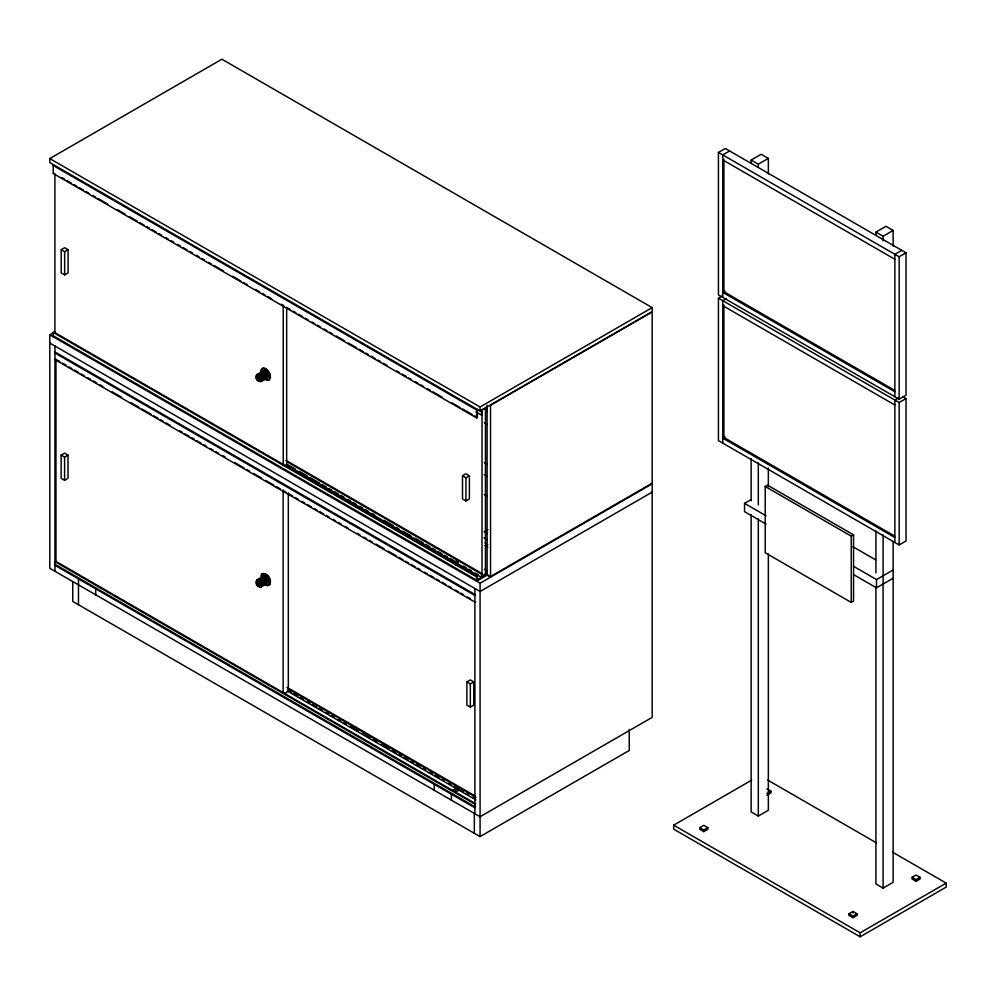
<?xml version="1.0" encoding="UTF-8"?>
<svg xmlns="http://www.w3.org/2000/svg" width="996" height="996" viewBox="0 0 996 996"><rect width="100%" height="100%" fill="white"/><g stroke="black" fill="none" stroke-linecap="round" stroke-linejoin="round"><path stroke-width="1.49" d="M258.823 380.92C267.053 383.734 256.794 367.935 256.433 377.111M261.002 373.064L261.002 370.313L262.197 368.62L264.251 368.01L266.617 369.006L270.252 374.334L270.439 377.845L268.683 379.862L269.655 379.239M260.616 379.999C260.877 373.052 252.212 376.077 258.039 380.796C263.591 383.41 260.728 371.832 256.98 375.878M261.462 371.981L261.462 370.599L260.89 370.923M266.53 377.945C271.634 376.986 264.625 366.852 262.595 372.168M269.082 379.576C272.742 375.604 265.322 364.76 261.575 369.989L261.002 370.313M260.927 578.464L261.126 575.165L262.695 573.696M260.616 585.362C260.877 578.415 252.212 581.44 258.039 586.158C263.591 588.773 260.728 577.194 256.98 581.241M261.512 578.128L262.297 573.982M256.433 582.461C256.794 573.298 267.053 589.097 258.823 586.27M262.122 574.02C267.414 571.418 273.278 581.303 269.007 584.976C271.771 580.817 267.563 573.509 262.571 573.833M259.495 380.646L260.828 380.659L261.475 379.513M260.591 586.121L261.475 584.864M262.595 577.194C266.965 572.775 267.339 576.373 256.346 581.228M260.566 379.85L260.417 377.148M260.417 585.312L260.417 582.511M263.031 576.223L265.534 575.464M257.703 375.99L258.972 375.753L260.242 376.874M269.916 584.266L267.127 585.561L264.177 584.079M268.036 377.422L260.628 381.543M257.839 581.203L259.197 581.216M652.181 311.599L480.072 410.975L49.8 162.56L49.8 158.576L221.909 59.212L652.181 307.627L652.181 717.357L480.072 816.72L49.8 568.305L49.8 334.793L55.178 331.68M53.236 164.539L53.236 173.478L53.958 173.067M61.204 249.71L64.64 247.718L68.089 249.71L68.089 272.892L64.64 274.884L61.204 272.892L61.204 249.71L64.64 251.689L68.089 249.71M53.236 336.773L53.236 332.477L53.958 332.054L477.345 576.497L477.345 579.809M55.676 359.22L54.967 359.631L474.905 602.082L475.627 601.671M61.13 455.11L64.578 453.118L68.014 455.11L68.014 478.292L64.578 480.284L61.13 478.292L61.13 455.11L64.578 457.089L68.014 455.11M261.799 368.918L263.218 368.097M256.719 374.757L265.222 369.84M256.545 375.056L265.559 369.852M256.433 375.392L265.92 369.914M256.346 375.878L266.281 370.039M256.221 376.102L257.08 375.604M257.466 375.392L258.325 374.894M259.197 374.533L266.654 370.226M257.74 375.442L258.599 374.944M258.039 375.542L258.898 375.044M259.57 374.782L267.028 370.475M258.338 375.691L259.197 375.193M259.944 375.081L267.401 370.773M258.636 375.89L259.495 375.392M258.935 376.127L259.794 375.629M260.292 375.417L267.75 371.11M259.221 376.401L260.081 375.903M260.628 375.803L267.451 371.869L266.754 371.147M256.346 378.517L257.217 378.019L256.52 378.903M259.483 376.712L260.342 376.214M259.732 377.048L260.591 376.55M260.94 376.227L267.165 372.641M256.719 379.277L257.578 378.779M259.956 377.409L260.828 376.911M261.226 376.675L267.438 373.089M256.943 379.638L257.802 379.14M260.155 377.783L261.014 377.285M261.475 377.148L268.932 372.84M260.329 378.169L261.189 377.671M261.687 377.621L268.285 373.214M257.466 380.285L258.325 379.787M260.454 378.555L261.313 378.057M257.74 380.559L258.599 380.061M260.554 378.941L261.413 378.443M261.848 378.107L268.659 374.172M260.616 379.314L261.475 378.816M261.973 378.592L268.185 375.006M260.628 379.675L261.5 379.177M262.048 379.053L268.26 375.467M258.935 381.244L259.794 380.746M260.554 380.31L261.413 379.812M262.073 379.501L268.285 375.915M259.221 381.294L261.313 380.086M259.732 381.256L261.014 380.509M262.048 379.924L268.26 376.339M259.944 381.48L268.185 376.712M260.292 381.543L268.659 376.712M260.94 381.48L268.932 376.874M265.434 379.551L266.617 379.513L264.251 378.679M266.032 379.85L267.762 379.825M267.737 380.161L268.808 379.737L267.189 380.161M718.44 152.45L725.325 148.479L906.036 252.81L906.036 395.238L899.151 399.209L718.44 294.878L718.44 152.45L899.151 256.781L906.036 252.81M729.632 150.956L722.747 154.928L722.747 297.356M751.146 163.182L751.146 160.07L761.181 154.268L768.352 158.414L768.352 173.964M751.146 160.07L758.317 164.203L768.352 158.414M284.37 465.991L286.661 464.671L286.661 307.689M49.8 158.576L480.072 406.99L652.181 307.627M490.542 405.26L652.181 311.935M53.236 173.478L476.636 417.922L477.345 417.511L477.345 409.555L476.636 409.979L53.236 165.535M476.125 412.008L481.504 415.108L482.226 414.697L482.226 409.393M487.094 411.883L486.384 412.294L486.384 406.99M725.038 291.069L722.747 292.388L894.856 391.752M902.812 396.682L906.036 398.549L906.036 540.977L899.151 544.949L718.44 440.618L718.44 298.19L721.888 296.198M726.184 298.688L722.747 300.668L722.747 443.096M261.724 574.319L263.143 573.497M256.719 580.12L265.509 575.041M256.545 580.407L265.845 575.041M256.433 580.755L265.197 575.688M257.466 580.755L258.325 580.257M257.74 580.805L258.599 580.307M259.197 579.896L265.658 576.174M258.039 580.905L258.898 580.407M259.57 580.145L266.318 576.248M258.338 581.054L259.197 580.556M258.636 581.253L259.495 580.755M259.944 580.431L266.679 576.547M258.935 581.49L259.794 580.992M260.292 580.78L266.754 577.058M259.221 581.764L260.081 581.266M260.628 581.166L267.376 577.269M259.483 582.075L260.342 581.577M259.732 582.411L260.591 581.913M260.94 581.589L267.687 577.692M256.719 584.64L257.578 584.142M259.956 582.772L260.828 582.274M261.226 582.038L267.974 578.141L268.422 579.099L261.687 582.984M256.943 585.001L257.802 584.503M260.155 583.146L261.014 582.648M261.475 582.511L268.21 578.614M260.329 583.532L261.189 583.034M257.466 585.648L258.325 585.15M260.454 583.917L261.313 583.419M257.74 585.922L258.599 585.424M260.554 584.303L261.413 583.805M261.848 583.469L268.596 579.572M260.616 584.677L261.475 584.179M261.973 583.955L268.422 580.22M260.628 585.025L261.5 584.528M262.048 584.415L268.497 580.693M258.636 586.507L259.495 586.009M258.935 586.607L259.794 586.109M260.554 585.673L261.413 585.175M262.073 584.864L268.522 581.141M259.221 586.656L261.313 585.449M259.57 586.706L268.497 581.552M259.944 586.831L268.422 581.938M260.292 586.905L268.596 582.112M260.628 586.905L268.422 582.411L260.94 586.843M875.92 235.218L875.92 232.105L885.967 226.316L893.138 230.45L893.138 246.012M265.372 584.951L266.542 584.913L265.969 585.25M266.555 585.449L269.181 584.938L268.609 585.262M267.663 585.561L268.733 585.138M462.505 475.764L465.941 473.772L469.39 475.764L469.39 498.946L465.941 500.938L462.505 498.946L462.505 475.764L465.941 477.756L469.39 475.764M875.92 232.105L883.091 236.251L893.138 230.45M901.741 250.32L894.856 254.304L894.856 396.719M487.965 529.635L484.093 531.864L487.318 533.731M458.197 561.059L454.761 563.039L453.616 562.379L457.052 560.387L458.197 561.059L458.197 563.711L455.907 565.031M53.236 332.477L476.636 576.908L477.345 576.497M286.611 461.571L481.504 574.094L482.226 573.684L482.226 576.995M487.094 574.182L476.636 580.22L53.236 335.789M725.038 436.808L722.747 438.128L894.856 537.491M490.542 404.924L490.542 577.157L487.094 575.178L476.636 581.216L476.636 576.908M284.445 693.502L288.317 691.274L288.317 492.821M652.181 483.172L490.542 576.497L487.094 574.505M49.8 334.793L480.072 583.208L652.181 483.844M652.181 492.124L480.072 591.487L49.8 343.072M475.627 595.048L474.905 595.459L54.967 353.007M898.292 398.051L894.856 400.043L894.856 542.459M718.44 298.19L899.151 402.521L906.036 398.549M765.202 486.484L767.493 485.164L853.547 534.852L853.547 601.086L851.256 602.418L765.202 552.73L765.202 486.484L851.256 536.172L853.547 534.852M766.086 524.095L744.547 511.658L744.547 503.378L750.947 499.681M466.875 681.911L470.324 679.919L473.76 681.911L473.76 705.093L470.324 707.085L466.875 705.093L466.875 681.911L470.324 683.903L473.76 681.911M459.281 787.985L454.114 790.961L452.968 790.301L458.123 787.326L459.281 787.985L459.281 789.977L455.409 792.206M475.627 806.374L474.905 806.785L54.967 564.334M853.609 566.351L876.492 579.56L893.138 569.961M853.609 574.63L876.492 587.839L893.138 578.24M72.745 581.851L72.745 601.422L480.072 836.59L629.235 750.474L629.235 729.396M892.541 852.153L946.2 883.128L946.2 887.1L860.146 936.788L673.694 829.145L673.694 825.161L751.681 780.142M699.802 827.651L703.811 825.335L707.832 827.651L707.832 829.307L703.811 831.623L699.802 829.307L699.802 827.651L703.811 829.967L707.832 827.651M766.92 793.538L770.941 791.21L770.941 792.878L766.92 795.194M751.146 514.77L751.146 811.914L758.317 816.06L768.352 810.258L768.352 553.564M875.92 586.818L875.92 883.962L883.091 888.096L893.138 882.307L893.138 541.6M848.953 913.768L852.974 911.452L856.996 913.768L856.996 915.424L852.974 917.739L848.953 915.424L848.953 913.768L852.974 916.083L856.996 913.768M912.062 877.339L916.083 875.011L920.092 877.339L920.092 878.995L916.083 881.311L912.062 878.995L912.062 877.339L916.083 879.655L920.092 877.339M673.694 825.161L860.146 932.816L946.2 883.128M263.977 370.4L266.38 370.848M260.417 379.962L259.421 379.949M268.235 380.061L269.256 379.538M263.616 576.012C267.314 575.128 270.651 583.88 265.745 583.146M265.596 370.064L266.418 370.537M722.747 159.895L894.856 259.271M894.657 390.32L723.893 291.728L723.893 159.236M722.747 305.635L894.856 405.011M894.657 536.06L723.893 437.468L723.893 304.975M852.738 546.63L875.633 559.852M744.547 503.378L766.086 515.816M62.026 177.724L64.715 179.28M67.404 180.824L71.438 183.152M74.115 184.708L76.804 186.264M79.493 187.808L83.527 190.136M86.216 191.693L88.905 193.249M92.939 195.577L95.628 197.121M98.318 198.677L107.717 204.105M117.13 209.546L125.197 214.202M129.231 216.53L137.299 221.187M139.975 222.731L144.009 225.059M146.698 226.615L149.388 228.171M152.077 229.715L156.111 232.043M158.8 233.599L161.489 235.156M165.523 237.484L168.212 239.028M170.901 240.584L173.578 242.14M177.612 244.468L180.301 246.012M182.99 247.568L187.024 249.896M189.713 251.44L192.402 252.996M196.436 255.325L199.125 256.881M201.815 258.425L204.491 259.981M208.525 262.309L211.214 263.865M213.903 265.409L223.316 270.85M232.728 276.278L240.783 280.934M243.472 282.491L247.506 284.819M255.574 289.475L259.607 291.803M262.297 293.347L264.986 294.903M267.675 296.459L271.696 298.788M281.109 304.216L283.798 305.772M286.487 307.316L290.521 309.644M293.21 311.2L295.899 312.744M298.588 314.3L302.61 316.628M305.299 318.185L307.988 319.728M312.022 322.057L314.711 323.613M317.4 325.169L320.09 326.713M324.123 329.041L326.812 330.597M329.502 332.154L332.191 333.697M336.212 336.026L344.28 340.682M348.314 343.01L356.381 347.666M359.07 349.223L363.104 351.551M365.793 353.107L368.47 354.651M371.159 356.207L375.193 358.535M377.882 360.091L380.572 361.635M383.261 363.191L387.295 365.52M396.707 370.948L399.396 372.504M402.073 374.06L406.107 376.388M408.796 377.932L411.485 379.488M415.519 381.817L418.208 383.36M420.897 384.917L423.586 386.473M427.62 388.801L430.309 390.345M432.986 391.901L442.398 397.329M451.81 402.77L459.878 407.426M462.567 408.97L471.967 414.411M474.656 415.955L477.345 417.511M484.205 474.631L486.882 476.175M484.205 494.514L486.882 496.045M484.093 537.828L487.318 539.695M485.102 543.044L487.791 544.6M485.102 545.696L487.791 547.252M484.417 569.314L487.094 570.87L486.384 571.281L486.384 574.592M285.989 460.389L482.226 573.684M287.334 464.472L295.401 469.128M299.423 471.457L307.49 476.113M310.179 477.669L319.591 483.097M322.281 484.654L326.315 486.982M328.991 488.526L331.68 490.082M334.37 491.638L338.403 493.966M341.093 495.51L343.782 497.066M347.816 499.394L350.505 500.951M353.194 502.494L355.883 504.051M359.917 506.379L362.594 507.935M365.283 509.479L367.972 511.035M372.006 513.363L374.695 514.92M384.107 520.348L393.52 525.776M396.196 527.332L398.886 528.888M402.919 531.217L410.987 535.873M415.021 538.201L423.088 542.857M425.778 544.401L429.799 546.729M432.488 548.286L435.177 549.829M437.867 551.386L441.9 553.714M444.59 555.27L447.279 556.814M449.968 558.37L454.002 560.698M463.401 566.126L466.091 567.683M468.78 569.239L471.469 570.783M475.503 573.111L478.192 574.667M457.052 563.039L458.197 563.711M286.611 464.883L454.624 561.893M457.313 563.437L481.504 577.406L481.504 574.094M54.967 352.011L474.905 594.463M57.021 359.992L59.723 361.548M62.412 363.104L66.446 365.432M69.135 366.989L71.837 368.545M74.526 370.101L78.56 372.429M81.249 373.986L83.95 375.542M87.984 377.87L90.673 379.426M93.363 380.982L96.064 382.526M100.098 384.867L102.787 386.411M112.212 391.851L121.637 397.292M131.061 402.733L139.129 407.401M141.818 408.958L151.243 414.386M153.932 415.942L157.978 418.283M160.667 419.826L163.356 421.383M166.046 422.939L170.092 425.267M179.517 430.708L182.206 432.264M184.895 433.82L188.929 436.148M191.63 437.705L194.32 439.261M197.009 440.817L201.043 443.145M203.744 444.702L206.433 446.258M210.467 448.586L213.156 450.142M215.858 451.698L218.547 453.242M222.581 455.583L225.27 457.127M234.695 462.567L244.12 468.008M246.809 469.564L249.498 471.12M253.544 473.449L261.612 478.117M265.658 480.446L273.726 485.102M276.415 486.658L280.461 488.999M283.15 490.542L285.84 492.099M288.529 493.655L292.575 495.983M295.264 497.539L297.953 499.096M302 501.424L304.689 502.98M307.378 504.536L311.412 506.864M314.114 508.421L316.803 509.977M319.492 511.533L323.526 513.861M326.227 515.418L328.917 516.974M332.95 519.302L335.64 520.858M338.341 522.402L341.03 523.958M345.064 526.299L347.753 527.843M357.178 533.283L359.867 534.84M363.914 537.168L366.603 538.724M369.292 540.28L371.981 541.836M376.027 544.165L384.095 548.833M388.141 551.162L396.209 555.818M398.91 557.374L402.944 559.715M405.633 561.258L408.323 562.815M411.024 564.371L415.058 566.699M417.747 568.255L420.437 569.812M424.483 572.14L427.172 573.696M429.861 575.252L433.895 577.58M436.597 579.137L439.286 580.693M441.975 582.249L446.009 584.577M448.71 586.134L451.4 587.69M455.433 590.018L458.123 591.574M460.824 593.118L463.514 594.674M467.547 597.015L470.237 598.559M767.792 780.129L876.443 842.865M766.92 788.894L770.941 791.21M286.91 687.315L475.353 796.103M287.545 688.51L475.976 797.298M288.255 690.738L290.957 692.295M293.646 693.851L297.68 696.179M300.369 697.735L303.07 699.292M307.104 701.62L309.793 703.176M312.483 704.732L316.529 707.06M319.218 708.617L321.907 710.173M325.941 712.501L328.643 714.057M331.332 715.614L334.021 717.157M338.055 719.498L340.757 721.042M343.446 722.598L346.135 724.154M350.169 726.482L358.249 731.151M362.283 733.479L370.363 738.148M373.052 739.692L377.098 742.032M381.132 744.361L389.212 749.017M391.901 750.573L395.935 752.914M398.624 754.458L401.326 756.014M404.015 757.57L408.049 759.898M410.738 761.454L413.44 763.011M416.129 764.567L420.163 766.895M422.852 768.451L425.553 770.008M429.587 772.336L432.276 773.892M434.966 775.448L439.012 777.776M441.701 779.333L444.39 780.889M448.437 783.217L451.126 784.773M453.815 786.33L456.504 787.873M460.55 790.214L463.24 791.758M465.929 793.314L468.618 794.87M472.664 797.198L475.353 798.755M458.123 789.305L459.281 789.977M287.545 691.149L475.976 799.95M54.967 565.317L474.905 807.781M484.33 422.827L486.944 424.421M484.33 462.58L486.944 464.173M259.421 581.365L260.242 582.237M266.828 370.873L267.588 371.67M258.462 380.621L257.765 379.887M258.462 585.984L257.765 585.25M257.454 379.464L256.719 378.069M916.083 879.655L916.083 881.311M899.151 256.781L899.151 399.209M899.151 402.521L899.151 544.949M883.091 236.251L883.091 240.92M883.091 534.952L883.091 888.096M876.492 579.56L876.492 587.839M875.92 530.806L875.92 572.812M860.146 932.816L860.146 936.788M852.974 911.452L852.974 913.108M852.974 916.083L852.974 917.739M851.256 536.172L851.256 602.418M768.352 467.995L768.352 486.671M758.317 164.203L758.317 167.316M758.317 462.903L758.317 504.91M758.317 518.916L758.317 816.06M751.146 458.77L751.146 500.776M703.811 829.967L703.811 831.623M487.094 405.26L487.094 575.178M481.504 409.804L481.504 415.108M480.072 406.99L480.072 410.975M480.072 583.208L480.072 836.59M476.636 408.983L476.636 417.922M474.905 588.512L474.905 813.744M474.333 812.201L474.333 833.279M470.324 683.903L470.324 707.085M465.941 477.756L465.941 500.938M451.387 794.198L451.387 800.162M434.181 784.263L434.181 790.226M283.225 305.361L283.225 465.219M283.15 489.87L283.15 692.706M95.691 588.835L95.691 594.799M78.485 578.9L78.485 604.734M64.64 251.689L64.64 274.884M64.578 457.089L64.578 480.284M55.963 359.207L55.963 561.57M54.967 346.048L54.967 571.281M54.892 173.59L54.892 333.374M258.051 376.849L258.624 379.837L258.014 376.874M55.676 561.271L54.967 561.682L474.905 804.133L475.627 803.722L55.676 561.271M485.45 408.198L482.014 410.178L482.014 575.8L485.45 573.808L485.45 408.198M258.051 582.212L258.624 585.2L258.014 582.237"/></g></svg>
